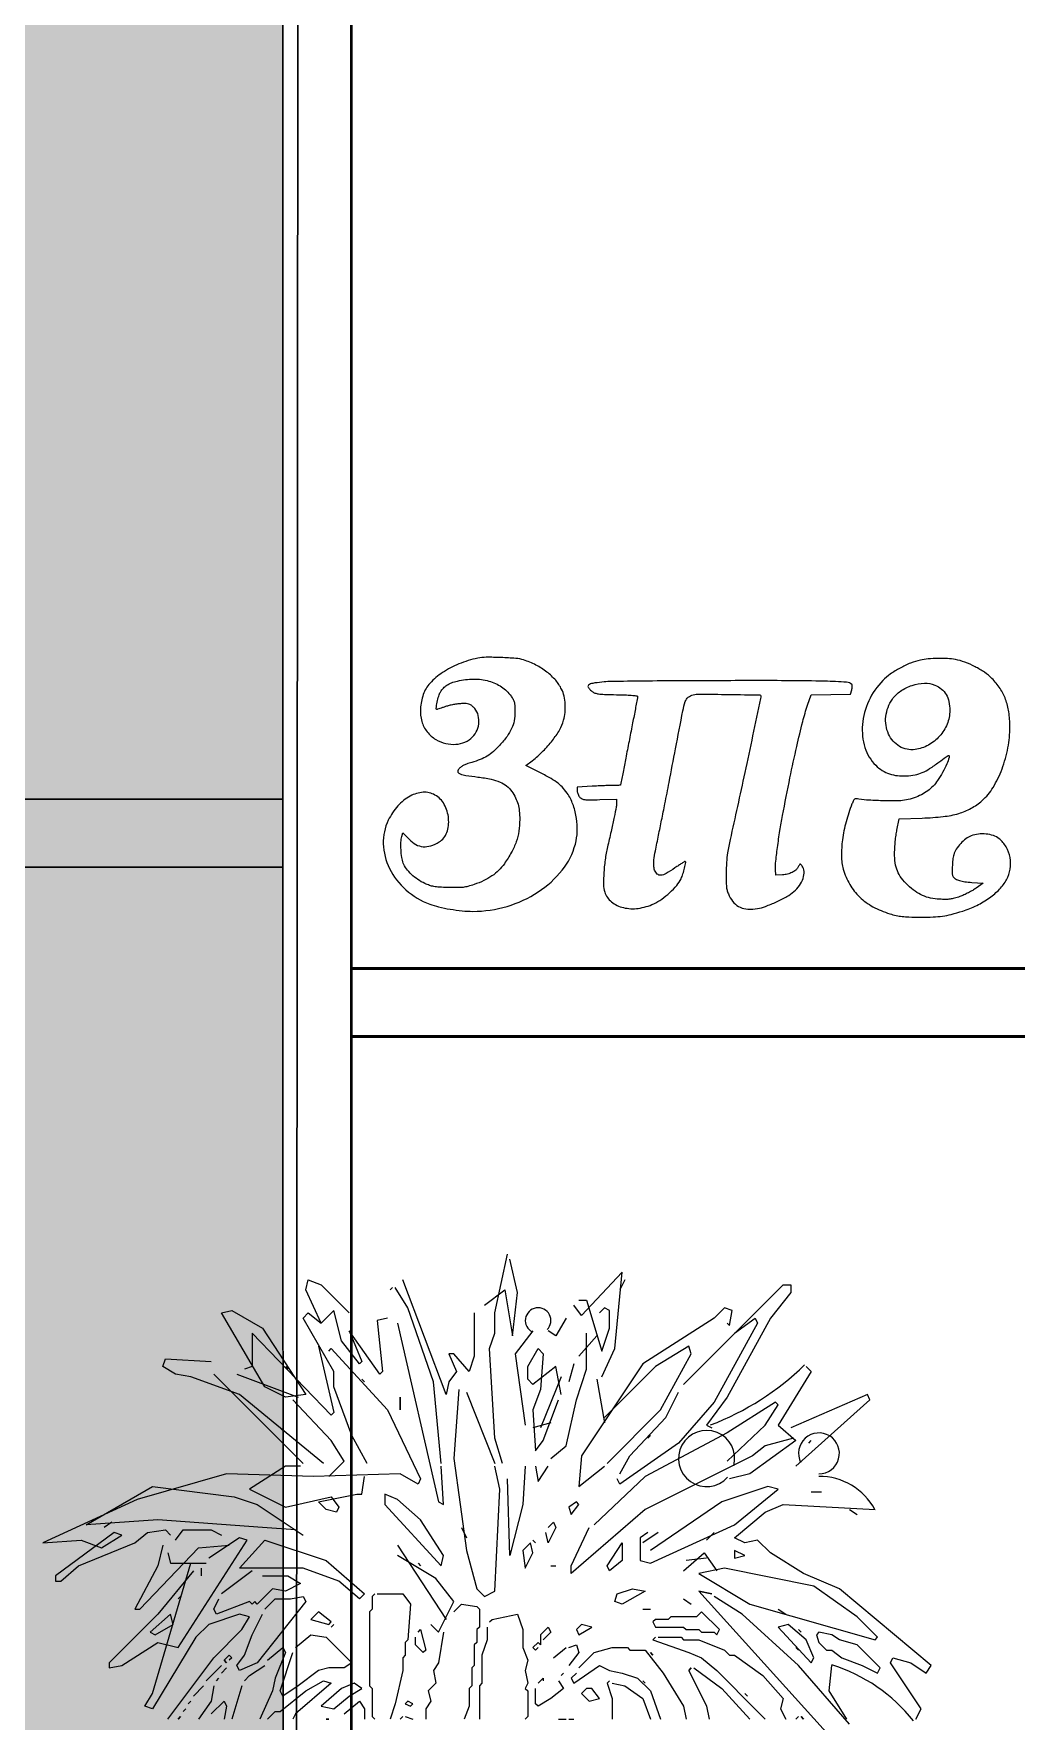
# Model space of a CAD drawing. Header units: millimetres. Extents: x 35877 to 3066687, y -650199 to -40525.
# Drawn here: x 147145 to 147159.47, y -179762.84 to -179737.99 of the extents above; entities that cross this region are included whole.
import ezdxf

# ---------------------------------------------------------------- set-up
doc = ezdxf.new("R2010")
doc.units = ezdxf.units.MM
doc.header["$MEASUREMENT"] = 0
for name, color, linetype, lineweight in [('A8_FURNITURE', 32, 'Continuous', 30), ('dim05', 1, 'Continuous', 13), ('Elevation 4.5', 206, 'Continuous', 5), ('FURNITURE', 32, 'Continuous', 9), ('wall', 7, 'Continuous', 30)]:
    doc.layers.add(name, color=color, linetype=linetype, lineweight=lineweight)

# ---------------------------------------------------------------- blocks, each defined once
blk = doc.blocks.new('A$C76AA168E')
at = {"color": 116, "linetype": 'ByBlock', "true_color": 0x136734, "transparency": 33554687}
for p, q in [((393.89, 1419.48), (399.62, 1445.86)), ((404.21, 1428.65), (400.77, 1443.56)), ((309.01, 1429.8), (310.15, 1434.39)), ((310.15, 1434.39), (315.89, 1432.09)), ((372.09, 1382.77), (352.59, 1434.39)), ((451.24, 1437.83), (432.89, 1418.33)), ((447.8, 1403.42), (451.24, 1437.83)), ((452.39, 1434.39), (450.09, 1429.8)), ((315.89, 1414.89), (309.01, 1429.8)), ((315.89, 1432.09), (328.51, 1419.48)), ((348.01, 1430.95), (346.86, 1429.8)), ((346.86, 1429.8), (348.01, 1430.95)), ((354.89, 1421.77), (349.15, 1430.95)), ((389.3, 1422.92), (398.48, 1429.8)), ((398.48, 1429.8), (401.92, 1409.15)), ((401.92, 1409.15), (404.21, 1428.65)), ((431.74, 1425.21), (435.18, 1425.21)), ((435.18, 1425.21), (442.07, 1402.27)), ((478.77, 1387.36), (523.51, 1432.09)), ((526.95, 1428.65), (517.77, 1417.18)), ((523.51, 1432.09), (526.95, 1432.09)), ((526.95, 1432.09), (526.95, 1428.65)), ((271.15, 1419.48), (275.74, 1420.62)), ((290.65, 1386.21), (271.15, 1419.48)), ((275.74, 1420.62), (289.51, 1412.59)), ((307.86, 1417.18), (310.15, 1419.48)), ((321.62, 1393.09), (307.86, 1417.18)), ((310.15, 1419.48), (315.89, 1414.89)), ((321.62, 1420.62), (315.89, 1414.89)), ((325.06, 1406.86), (321.62, 1420.62)), ((345.71, 1417.18), (341.12, 1416.03)), ((366.36, 1388.51), (354.89, 1421.77)), ((384.71, 1419.48), (384.71, 1399.98)), ((393.89, 1410.3), (393.89, 1419.48)), ((426.01, 1417.18), (421.42, 1409.15)), ((432.89, 1418.33), (429.45, 1422.92)), ((443.21, 1421.77), (440.92, 1419.48)), ((445.51, 1420.62), (443.21, 1421.77)), ((445.51, 1412.59), (445.51, 1420.62)), ((492.54, 1417.18), (460.42, 1396.53)), ((497.12, 1421.77), (492.54, 1417.18)), ((500.57, 1420.62), (497.12, 1421.77)), ((517.77, 1417.18), (498.27, 1381.62)), ((499.42, 1413.74), (500.57, 1420.62)), ((501.71, 1410.3), (510.89, 1417.18)), ((510.89, 1417.18), (512.04, 1414.89)), ((284.92, 1410.3), (284.92, 1395.39)), ((320.48, 1373.59), (284.92, 1410.3)), ((289.51, 1412.59), (309.01, 1382.77)), ((342.27, 1391.95), (328.51, 1411.45)), ((328.51, 1411.45), (334.24, 1397.68)), ((341.12, 1416.03), (343.42, 1393.09)), ((350.3, 1414.89), (368.65, 1334.59)), ((391.59, 1403.42), (393.89, 1410.3)), ((411.09, 1411.45), (403.07, 1401.12)), ((421.42, 1409.15), (417.98, 1411.45)), ((435.18, 1394.24), (435.18, 1410.3)), ((442.07, 1402.27), (445.51, 1412.59)), ((512.04, 1414.89), (492.54, 1379.33)), ((498.27, 1414.89), (499.42, 1413.74)), ((314.74, 1404.56), (321.62, 1374.74)), ((319.33, 1402.27), (320.48, 1403.42)), ((320.48, 1403.42), (345.71, 1375.89)), ((333.09, 1396.53), (325.06, 1406.86)), ((393.89, 1363.27), (391.59, 1403.42)), ((408.8, 1395.39), (413.39, 1403.42)), ((413.39, 1403.42), (415.68, 1401.12)), ((439.77, 1409.15), (431.74, 1399.98)), ((442.07, 1390.8), (447.8, 1403.42)), ((481.07, 1404.56), (466.15, 1395.39)), ((482.21, 1401.12), (481.07, 1404.56)), ((244.77, 1395.39), (245.92, 1398.83)), ((250.51, 1391.95), (244.77, 1395.39)), ((245.92, 1398.83), (266.56, 1397.68)), ((284.92, 1395.39), (281.48, 1394.24)), ((299.83, 1395.39), (300.98, 1394.24)), ((334.24, 1397.68), (333.09, 1396.53)), ((373.24, 1401.12), (376.68, 1393.09)), ((375.54, 1401.12), (373.24, 1401.12)), ((382.42, 1393.09), (375.54, 1401.12)), ((384.71, 1399.98), (382.42, 1393.09)), ((403.07, 1401.12), (407.65, 1369.01)), ((408.8, 1389.65), (408.8, 1395.39)), ((421.42, 1395.39), (411.09, 1387.36)), ((415.68, 1401.12), (414.54, 1385.06)), ((423.71, 1382.77), (421.42, 1395.39)), ((429.45, 1396.53), (427.15, 1388.51)), ((460.42, 1396.53), (432.89, 1355.24)), ((466.15, 1395.39), (443.21, 1372.45)), ((468.45, 1375.89), (482.21, 1401.12)), ((533.83, 1395.39), (536.12, 1393.09)), ((257.39, 1390.8), (250.51, 1391.95)), ((279.18, 1382.77), (257.39, 1390.8)), ((267.71, 1391.95), (307.86, 1351.8)), ((278.04, 1391.95), (305.56, 1381.62)), ((321.62, 1386.21), (321.62, 1393.09)), ((334.24, 1389.65), (335.39, 1388.51)), ((343.42, 1393.09), (342.27, 1391.95)), ((369.8, 1351.8), (366.36, 1388.51)), ((373.24, 1388.51), (372.09, 1382.77)), ((376.68, 1393.09), (373.24, 1388.51)), ((411.09, 1387.36), (408.8, 1389.65)), ((423.71, 1390.8), (414.54, 1367.86)), ((430.59, 1380.48), (435.18, 1394.24)), ((439.77, 1389.65), (443.21, 1370.15)), ((536.12, 1393.09), (521.21, 1369.01)), ((317.04, 1351.8), (279.18, 1382.77)), ((299.83, 1381.62), (290.65, 1386.21)), ((309.01, 1382.77), (299.83, 1381.62)), ((320.48, 1362.12), (303.27, 1380.48)), ((329.65, 1364.42), (321.62, 1386.21)), ((351.45, 1381.62), (351.45, 1375.89)), ((351.45, 1375.89), (351.45, 1381.62)), ((377.83, 1385.06), (375.54, 1354.09)), ((381.27, 1383.92), (393.89, 1351.8)), ((414.54, 1385.06), (411.09, 1375.89)), ((415.68, 1362.12), (422.57, 1380.48)), ((426.01, 1359.83), (430.59, 1380.48)), ((470.74, 1372.45), (476.48, 1383.92)), ((492.54, 1379.33), (476.48, 1360.98)), ((498.27, 1381.62), (489.09, 1369.01)), ((520.07, 1379.33), (498.27, 1365.56)), ((521.21, 1378.18), (520.07, 1379.33)), ((561.36, 1382.77), (526.95, 1367.86)), ((529.24, 1350.65), (562.51, 1380.48)), ((562.51, 1380.48), (561.36, 1382.77)), ((321.62, 1374.74), (320.48, 1373.59)), ((345.71, 1375.89), (360.62, 1344.92)), ((411.09, 1375.89), (412.24, 1357.53)), ((444.36, 1351.8), (468.45, 1375.89)), ((454.68, 1355.24), (470.74, 1372.45)), ((515.48, 1369.01), (521.21, 1378.18)), ((297.54, 1367.86), (298.68, 1366.71)), ((336.54, 1351.8), (329.65, 1364.42)), ((419.12, 1370.15), (411.09, 1367.86)), ((498.27, 1365.56), (461.57, 1346.06)), ((462.71, 1363.27), (463.86, 1364.42)), ((489.09, 1369.01), (491.39, 1367.86)), ((498.27, 1352.95), (515.48, 1369.01)), ((521.21, 1369.01), (529.24, 1362.12)), ((326.21, 1352.95), (320.48, 1362.12)), ((397.33, 1351.8), (393.89, 1363.27)), ((412.24, 1357.53), (415.68, 1362.12)), ((419.12, 1354.09), (426.01, 1359.83)), ((476.48, 1360.98), (450.09, 1342.62)), ((529.24, 1362.12), (508.59, 1347.21)), ((515.48, 1359.83), (509.74, 1355.24)), ((528.09, 1363.27), (515.48, 1359.83)), ((534.98, 1360.98), (536.12, 1362.12)), ((299.83, 1350.65), (283.77, 1340.33)), ((306.71, 1350.65), (299.83, 1350.65)), ((319.33, 1346.06), (326.21, 1352.95)), ((370.95, 1333.45), (369.8, 1350.65)), ((375.54, 1354.09), (381.27, 1312.8)), ((396.18, 1340.33), (393.89, 1350.65)), ((407.65, 1350.65), (406.51, 1333.45)), ((412.24, 1350.65), (413.39, 1343.77)), ((413.39, 1343.77), (417.98, 1350.65)), ((432.89, 1355.24), (431.74, 1341.48)), ((431.74, 1341.48), (443.21, 1350.65)), ((450.09, 1347.21), (454.68, 1355.24)), ((509.74, 1355.24), (461.57, 1331.15)), ((210.36, 1324.27), (240.18, 1341.48)), ((273.45, 1347.21), (233.3, 1335.74)), ((240.18, 1341.48), (276.89, 1336.89)), ((312.45, 1346.06), (273.45, 1347.21)), ((351.45, 1347.21), (312.45, 1346.06)), ((334.24, 1338.03), (335.39, 1346.06)), ((359.48, 1342.62), (351.45, 1347.21)), ((360.62, 1344.92), (359.48, 1342.62)), ((400.77, 1310.5), (399.62, 1344.92)), ((461.57, 1346.06), (438.62, 1324.27)), ((450.09, 1342.62), (448.95, 1344.92)), ((516.62, 1341.48), (495.98, 1334.59)), ((508.59, 1347.21), (499.42, 1344.92)), ((521.21, 1340.33), (516.62, 1341.48)), ((233.3, 1335.74), (190.86, 1316.24)), ((276.89, 1336.89), (287.21, 1333.45)), ((283.77, 1340.33), (299.83, 1332.3)), ((299.83, 1332.3), (320.48, 1336.89)), ((314.74, 1334.59), (331.95, 1338.03)), ((318.18, 1331.15), (314.74, 1334.59)), ((320.48, 1336.89), (323.92, 1332.3)), ((331.95, 1338.03), (334.24, 1338.03)), ((344.56, 1338.03), (344.56, 1333.45)), ((350.3, 1335.74), (344.56, 1338.03)), ((360.62, 1326.56), (350.3, 1335.74)), ((368.65, 1334.59), (370.95, 1333.45)), ((393.89, 1294.45), (396.18, 1340.33)), ((430.59, 1334.59), (427.15, 1332.3)), ((431.74, 1333.45), (430.59, 1334.59)), ((495.98, 1334.59), (463.86, 1312.8)), ((501.71, 1324.27), (521.21, 1340.33)), ((536.12, 1339.18), (540.71, 1339.18)), ((242.48, 1326.56), (210.36, 1324.27)), ((289.51, 1323.12), (242.48, 1326.56)), ((287.21, 1333.45), (307.86, 1319.68)), ((322.77, 1330), (318.18, 1331.15)), ((323.92, 1332.3), (322.77, 1330)), ((344.56, 1333.45), (369.8, 1305.92)), ((370.95, 1310.5), (360.62, 1326.56)), ((406.51, 1333.45), (400.77, 1310.5)), ((427.15, 1332.3), (428.3, 1328.86)), ((428.3, 1328.86), (431.74, 1333.45)), ((461.57, 1331.15), (428.3, 1302.48)), ((501.71, 1318.53), (515.48, 1330)), ((515.48, 1330), (523.51, 1333.45)), ((523.51, 1333.45), (564.8, 1331.15)), ((553.33, 1331.15), (556.77, 1328.86)), ((222.98, 1320.83), (196.59, 1301.33)), ((217.24, 1313.95), (226.42, 1319.68)), ((221.83, 1325.42), (218.39, 1323.12)), ((226.42, 1319.68), (222.98, 1320.83)), ((232.15, 1316.24), (237.89, 1320.83)), ((237.89, 1320.83), (245.92, 1321.98)), ((245.92, 1321.98), (248.21, 1319.68)), ((250.51, 1317.39), (253.95, 1321.98)), ((253.95, 1321.98), (266.56, 1321.98)), ((266.56, 1321.98), (271.15, 1319.68)), ((304.42, 1321.98), (289.51, 1323.12)), ((378.98, 1323.12), (381.27, 1318.53)), ((417.98, 1316.24), (416.83, 1320.83)), ((417.98, 1323.12), (420.27, 1325.42)), ((421.42, 1323.12), (417.98, 1316.24)), ((420.27, 1325.42), (421.42, 1323.12)), ((428.3, 1305.92), (436.33, 1323.12)), ((462.71, 1320.83), (459.27, 1318.53)), ((467.3, 1320.83), (460.42, 1316.24)), ((463.86, 1307.06), (501.71, 1324.27)), ((492.54, 1320.83), (489.09, 1317.39)), ((190.86, 1316.24), (208.06, 1317.39)), ((206.92, 1305.92), (232.15, 1316.24)), ((208.06, 1317.39), (217.24, 1313.95)), ((234.45, 1286.42), (260.83, 1313.95)), ((244.77, 1315.09), (242.48, 1305.92)), ((247.06, 1311.65), (248.21, 1307.06)), ((251.65, 1269.21), (282.62, 1317.39)), ((260.83, 1313.95), (274.59, 1315.09)), ((279.18, 1318.53), (265.42, 1309.36)), ((282.62, 1317.39), (279.18, 1318.53)), ((279.18, 1304.77), (290.65, 1317.39)), ((290.65, 1317.39), (318.18, 1308.21)), ((350.3, 1315.09), (372.09, 1281.83)), ((381.27, 1312.8), (385.86, 1295.59)), ((409.95, 1316.24), (406.51, 1312.8)), ((406.51, 1312.8), (407.65, 1304.77)), ((407.65, 1304.77), (411.09, 1311.65)), ((411.09, 1311.65), (409.95, 1316.24)), ((411.09, 1317.39), (412.24, 1316.24)), ((444.36, 1305.92), (451.24, 1316.24)), ((451.24, 1316.24), (451.24, 1308.21)), ((459.27, 1318.53), (459.27, 1308.21)), ((478.77, 1303.62), (487.95, 1311.65)), ((487.95, 1311.65), (493.68, 1303.62)), ((506.3, 1316.24), (501.71, 1318.53)), ((501.71, 1312.8), (501.71, 1309.36)), ((506.3, 1310.5), (501.71, 1312.8)), ((512.04, 1317.39), (506.3, 1316.24)), ((517.77, 1311.65), (512.04, 1317.39)), ((532.68, 1302.48), (517.77, 1311.65)), ((198.89, 1299.03), (206.92, 1305.92)), ((242.48, 1305.92), (232.15, 1286.42)), ((240.18, 1248.56), (257.39, 1307.06)), ((258.54, 1303.62), (242.48, 1284.12)), ((248.21, 1307.06), (264.27, 1307.06)), ((261.98, 1304.77), (261.98, 1301.33)), ((284.92, 1303.62), (271.15, 1293.3)), ((307.86, 1304.77), (279.18, 1304.77)), ((323.92, 1299.03), (307.86, 1304.77)), ((318.18, 1308.21), (335.39, 1293.3)), ((367.51, 1300.18), (350.3, 1310.5)), ((359.48, 1307.06), (360.62, 1305.92)), ((369.8, 1305.92), (370.95, 1310.5)), ((419.12, 1305.92), (421.42, 1305.92)), ((428.3, 1302.48), (428.3, 1305.92)), ((445.51, 1303.62), (444.36, 1305.92)), ((451.24, 1308.21), (445.51, 1303.62)), ((459.27, 1308.21), (463.86, 1307.06)), ((489.09, 1309.36), (479.92, 1308.21)), ((497.12, 1304.77), (485.65, 1302.48)), ((537.27, 1296.74), (497.12, 1304.77)), ((501.71, 1309.36), (506.3, 1310.5)), ((196.59, 1301.33), (196.59, 1299.03)), ((196.59, 1299.03), (198.89, 1299.03)), ((289.51, 1301.33), (300.98, 1301.33)), ((306.71, 1297.89), (299.83, 1294.45)), ((300.98, 1301.33), (306.71, 1297.89)), ((333.09, 1291), (323.92, 1299.03)), ((375.54, 1289.86), (367.51, 1300.18)), ((485.65, 1302.48), (508.59, 1288.71)), ((548.74, 1295.59), (532.68, 1302.48)), ((556.77, 1282.98), (537.27, 1296.74)), ((251.65, 1291), (252.8, 1292.15)), ((267.71, 1286.42), (270.01, 1291)), ((283.77, 1289.86), (268.86, 1284.12)), ((284.92, 1288.71), (283.77, 1289.86)), ((286.06, 1289.86), (284.92, 1288.71)), ((287.21, 1288.71), (286.06, 1289.86)), ((294.09, 1295.59), (287.21, 1288.71)), ((309.01, 1289.86), (287.21, 1262.33)), ((290.65, 1286.42), (295.24, 1291)), ((299.83, 1294.45), (294.09, 1295.59)), ((295.24, 1291), (302.12, 1291)), ((302.12, 1291), (307.86, 1292.15)), ((307.86, 1292.15), (309.01, 1289.86)), ((335.39, 1293.3), (333.09, 1291)), ((339.98, 1293.3), (338.83, 1292.15)), ((338.83, 1292.15), (339.98, 1293.3)), ((338.83, 1292.15), (338.83, 1286.42)), ((341.12, 1293.3), (352.59, 1293.3)), ((352.59, 1293.3), (356.04, 1288.71)), ((356.04, 1288.71), (354.89, 1272.65)), ((368.65, 1276.09), (375.54, 1289.86)), ((375.54, 1285.27), (378.98, 1288.71)), ((378.98, 1288.71), (385.86, 1287.56)), ((385.86, 1295.59), (389.3, 1292.15)), ((389.3, 1292.15), (393.89, 1294.45)), ((447.8, 1289.86), (448.95, 1293.3)), ((451.24, 1288.71), (447.8, 1289.86)), ((448.95, 1293.3), (455.83, 1295.59)), ((461.57, 1294.45), (451.24, 1288.71)), ((455.83, 1295.59), (461.57, 1294.45)), ((478.77, 1291), (482.21, 1288.71)), ((485.65, 1294.45), (549.89, 1223.33)), ((491.39, 1293.3), (485.65, 1294.45)), ((485.65, 1294.45), (491.39, 1293.3)), ((505.15, 1284.12), (492.54, 1292.15)), ((508.59, 1288.71), (564.8, 1272.65)), ((590.04, 1261.18), (548.74, 1295.59)), ((242.48, 1284.12), (220.68, 1262.33)), ((232.15, 1286.42), (234.45, 1286.42)), ((248.21, 1284.12), (239.04, 1276.09)), ((249.36, 1279.53), (248.21, 1284.12)), ((279.18, 1284.12), (265.42, 1279.53)), ((268.86, 1284.12), (267.71, 1286.42)), ((283.77, 1282.98), (279.18, 1284.12)), ((280.33, 1277.24), (283.77, 1282.98)), ((284.92, 1274.95), (289.51, 1284.12)), ((314.74, 1285.27), (311.3, 1281.83)), ((311.3, 1281.83), (319.33, 1279.53)), ((320.48, 1280.68), (314.74, 1285.27)), ((338.83, 1286.42), (337.68, 1285.27)), ((337.68, 1285.27), (337.68, 1252)), ((385.86, 1287.56), (387.01, 1286.42)), ((387.01, 1286.42), (387.01, 1278.39)), ((391.59, 1280.68), (392.74, 1281.83)), ((392.74, 1281.83), (404.21, 1284.12)), ((404.21, 1284.12), (406.51, 1277.24)), ((460.42, 1286.42), (463.86, 1286.42)), ((466.15, 1281.83), (465.01, 1280.68)), ((471.89, 1281.83), (466.15, 1281.83)), ((473.04, 1282.98), (471.89, 1281.83)), ((484.51, 1282.98), (473.04, 1282.98)), ((486.8, 1285.27), (484.51, 1282.98)), ((494.83, 1277.24), (486.8, 1285.27)), ((530.39, 1261.18), (505.15, 1284.12)), ((521.21, 1286.42), (524.65, 1284.12)), ((565.95, 1273.8), (556.77, 1282.98)), ((239.04, 1276.09), (241.33, 1274.95)), ((259.68, 1273.8), (240.18, 1241.68)), ((241.33, 1274.95), (249.36, 1279.53)), ((265.42, 1279.53), (259.68, 1273.8)), ((267.71, 1264.62), (280.33, 1277.24)), ((281.48, 1265.77), (284.92, 1274.95)), ((304.42, 1269.21), (311.3, 1274.95)), ((311.3, 1274.95), (318.18, 1273.8)), ((318.18, 1273.8), (329.65, 1262.33)), ((319.33, 1279.53), (320.48, 1280.68)), ((321.62, 1279.53), (320.48, 1278.39)), ((320.48, 1278.39), (321.62, 1279.53)), ((358.33, 1270.36), (358.33, 1273.8)), ((359.48, 1276.09), (360.62, 1277.24)), ((360.62, 1277.24), (362.92, 1268.06)), ((365.21, 1279.53), (368.65, 1276.09)), ((370.95, 1276.09), (368.65, 1262.33)), ((387.01, 1278.39), (385.86, 1277.24)), ((385.86, 1277.24), (385.86, 1271.5)), ((390.45, 1278.39), (390.45, 1272.65)), ((406.51, 1277.24), (406.51, 1269.21)), ((414.54, 1274.95), (417.98, 1278.39)), ((414.54, 1274.95), (414.54, 1270.36)), ((419.12, 1276.09), (415.68, 1272.65)), ((417.98, 1278.39), (419.12, 1276.09)), ((432.89, 1279.53), (430.59, 1277.24)), ((430.59, 1277.24), (431.74, 1274.95)), ((431.74, 1274.95), (437.48, 1278.39)), ((437.48, 1278.39), (432.89, 1279.53)), ((465.01, 1280.68), (466.15, 1278.39)), ((466.15, 1273.8), (465.01, 1272.65)), ((465.01, 1272.65), (466.15, 1273.8)), ((466.15, 1278.39), (478.77, 1278.39)), ((467.3, 1273.8), (477.62, 1273.8)), ((477.62, 1273.8), (478.77, 1272.65)), ((478.77, 1278.39), (479.92, 1277.24)), ((479.92, 1277.24), (485.65, 1277.24)), ((485.65, 1277.24), (486.8, 1276.09)), ((486.8, 1276.09), (492.54, 1276.09)), ((492.54, 1276.09), (493.68, 1274.95)), ((493.68, 1274.95), (494.83, 1277.24)), ((525.8, 1279.53), (521.21, 1278.39)), ((521.21, 1278.39), (536.12, 1262.33)), ((533.83, 1272.65), (525.8, 1279.53)), ((531.54, 1276.09), (530.39, 1277.24)), ((530.39, 1277.24), (531.54, 1276.09)), ((539.57, 1276.09), (538.42, 1274.95)), ((538.42, 1274.95), (539.57, 1271.5)), ((545.3, 1274.95), (539.57, 1276.09)), ((548.74, 1272.65), (545.3, 1274.95)), ((564.8, 1272.65), (565.95, 1273.8)), ((225.27, 1266.92), (224.12, 1265.77)), ((224.12, 1265.77), (225.27, 1266.92)), ((226.42, 1261.18), (242.48, 1271.5)), ((242.48, 1271.5), (251.65, 1269.21)), ((272.3, 1263.48), (274.59, 1265.77)), ((274.59, 1265.77), (275.74, 1264.62)), ((278.04, 1261.18), (281.48, 1265.77)), ((291.8, 1263.48), (298.68, 1269.21)), ((299.83, 1266.92), (295.24, 1255.45)), ((297.54, 1249.71), (303.27, 1266.92)), ((298.68, 1269.21), (299.83, 1266.92)), ((353.74, 1265.77), (352.59, 1264.62)), ((354.89, 1272.65), (353.74, 1271.5)), ((353.74, 1271.5), (353.74, 1265.77)), ((361.77, 1266.92), (358.33, 1270.36)), ((362.92, 1268.06), (361.77, 1266.92)), ((385.86, 1271.5), (384.71, 1270.36)), ((384.71, 1270.36), (384.71, 1261.18)), ((390.45, 1272.65), (388.15, 1265.77)), ((388.15, 1265.77), (388.15, 1253.15)), ((406.51, 1269.21), (408.8, 1263.48)), ((413.39, 1271.5), (411.09, 1269.21)), ((411.09, 1269.21), (412.24, 1268.06)), ((412.24, 1268.06), (413.39, 1269.21)), ((414.54, 1270.36), (413.39, 1271.5)), ((420.27, 1264.62), (426.01, 1269.21)), ((427.15, 1269.21), (430.59, 1270.36)), ((431.74, 1266.92), (427.15, 1261.18)), ((430.59, 1270.36), (431.74, 1266.92)), ((431.74, 1260.03), (438.62, 1266.92)), ((438.62, 1266.92), (446.65, 1269.21)), ((446.65, 1269.21), (453.54, 1269.21)), ((453.54, 1269.21), (454.68, 1268.06)), ((454.68, 1268.06), (461.57, 1268.06)), ((461.57, 1268.06), (469.59, 1257.74)), ((465.01, 1265.77), (463.86, 1266.92)), ((463.86, 1266.92), (465.01, 1265.77)), ((465.01, 1272.65), (481.07, 1266.92)), ((478.77, 1272.65), (485.65, 1272.65)), ((481.07, 1266.92), (486.8, 1264.62)), ((485.65, 1272.65), (497.12, 1268.06)), ((497.12, 1268.06), (499.42, 1265.77)), ((499.42, 1265.77), (501.71, 1265.77)), ((501.71, 1265.77), (514.33, 1256.59)), ((530.39, 1268.06), (529.24, 1269.21)), ((529.24, 1269.21), (530.39, 1268.06)), ((537.27, 1264.62), (533.83, 1272.65)), ((539.57, 1271.5), (543.01, 1268.06)), ((543.01, 1268.06), (545.3, 1268.06)), ((545.3, 1268.06), (549.89, 1264.62)), ((556.77, 1270.36), (548.74, 1272.65)), ((567.1, 1260.03), (556.77, 1270.36)), ((220.68, 1262.33), (220.68, 1260.03)), ((220.68, 1260.03), (226.42, 1261.18)), ((247.06, 1237.09), (267.71, 1264.62)), ((264.27, 1254.3), (271.15, 1261.18)), ((271.15, 1257.74), (273.45, 1260.03)), ((273.45, 1262.33), (272.3, 1263.48)), ((272.3, 1263.48), (273.45, 1262.33)), ((275.74, 1264.62), (274.59, 1263.48)), ((279.18, 1258.89), (278.04, 1261.18)), ((287.21, 1262.33), (279.18, 1258.89)), ((283.77, 1256.59), (290.65, 1261.18)), ((314.74, 1258.89), (305.56, 1252)), ((319.33, 1260.03), (314.74, 1258.89)), ((326.21, 1260.03), (319.33, 1260.03)), ((329.65, 1262.33), (326.21, 1260.03)), ((352.59, 1258.89), (349.15, 1243.98)), ((352.59, 1264.62), (352.59, 1258.89)), ((368.65, 1262.33), (366.36, 1258.89)), ((366.36, 1258.89), (367.51, 1253.15)), ((384.71, 1261.18), (383.57, 1260.03)), ((383.57, 1260.03), (383.57, 1252)), ((408.8, 1263.48), (407.65, 1258.89)), ((407.65, 1258.89), (408.8, 1253.15)), ((429.45, 1253.15), (440.92, 1261.18)), ((440.92, 1261.18), (445.51, 1258.89)), ((445.51, 1258.89), (451.24, 1257.74)), ((482.21, 1260.03), (481.07, 1258.89)), ((481.07, 1258.89), (482.21, 1260.03)), ((481.07, 1258.89), (489.09, 1242.83)), ((483.36, 1260.03), (495.98, 1250.86)), ((486.8, 1264.62), (493.68, 1258.89)), ((493.68, 1258.89), (512.04, 1240.53)), ((553.33, 1234.8), (530.39, 1261.18)), ((536.12, 1262.33), (537.27, 1264.62)), ((544.15, 1249.71), (545.3, 1261.18)), ((549.89, 1264.62), (559.07, 1261.18)), ((559.07, 1261.18), (565.95, 1257.74)), ((565.95, 1257.74), (567.1, 1260.03)), ((571.68, 1262.33), (572.83, 1264.62)), ((585.45, 1241.68), (571.68, 1262.33)), ((572.83, 1264.62), (580.86, 1262.33)), ((580.86, 1262.33), (587.74, 1257.74)), ((587.74, 1257.74), (590.04, 1261.18)), ((258.54, 1247.42), (263.12, 1252)), ((267.71, 1252), (266.56, 1245.12)), ((268.86, 1254.3), (270.01, 1255.45)), ((280.33, 1252), (275.74, 1237.09)), ((281.48, 1254.3), (283.77, 1256.59)), ((295.24, 1255.45), (294.09, 1249.71)), ((305.56, 1252), (298.68, 1247.42)), ((320.48, 1253.15), (304.42, 1239.39)), ((309.01, 1249.71), (317.04, 1254.3)), ((325.06, 1250.86), (315.89, 1242.83)), ((317.04, 1254.3), (320.48, 1253.15)), ((330.8, 1253.15), (325.06, 1250.86)), ((328.51, 1247.42), (334.24, 1250.86)), ((334.24, 1250.86), (330.8, 1253.15)), ((337.68, 1252), (338.83, 1250.86)), ((338.83, 1250.86), (338.83, 1238.24)), ((367.51, 1253.15), (364.07, 1249.71)), ((383.57, 1252), (382.42, 1250.86)), ((382.42, 1250.86), (382.42, 1242.83)), ((388.15, 1253.15), (387.01, 1252)), ((387.01, 1252), (387.01, 1237.09)), ((408.8, 1253.15), (407.65, 1250.86)), ((407.65, 1250.86), (408.8, 1249.71)), ((412.24, 1243.98), (412.24, 1250.86)), ((413.39, 1253.15), (415.68, 1255.45)), ((415.68, 1255.45), (415.68, 1254.3)), ((424.86, 1250.86), (419.12, 1246.27)), ((422.57, 1254.3), (424.86, 1250.86)), ((423.71, 1256.59), (424.86, 1257.74)), ((428.3, 1255.45), (430.59, 1257.74)), ((428.3, 1255.45), (429.45, 1253.15)), ((435.18, 1250.86), (432.89, 1248.56)), ((437.48, 1250.86), (435.18, 1250.86)), ((440.92, 1246.27), (437.48, 1250.86)), ((445.51, 1254.3), (444.36, 1253.15)), ((444.36, 1253.15), (445.51, 1254.3)), ((444.36, 1253.15), (446.65, 1246.27)), ((446.65, 1253.15), (452.39, 1252)), ((451.24, 1257.74), (458.12, 1255.45)), ((452.39, 1252), (460.42, 1246.27)), ((458.12, 1255.45), (463.86, 1249.71)), ((461.57, 1253.15), (460.42, 1254.3)), ((460.42, 1254.3), (461.57, 1253.15)), ((469.59, 1257.74), (478.77, 1242.83)), ((495.98, 1250.86), (508.59, 1237.09)), ((514.33, 1256.59), (523.51, 1246.27)), ((236.74, 1242.83), (240.18, 1248.56)), ((256.24, 1243.98), (257.39, 1245.12)), ((266.56, 1245.12), (260.83, 1237.09)), ((266.56, 1239.39), (272.3, 1245.12)), ((272.3, 1245.12), (273.45, 1242.83)), ((294.09, 1249.71), (288.36, 1237.09)), ((297.54, 1240.53), (309.01, 1249.71)), ((298.68, 1247.42), (297.54, 1249.71)), ((321.62, 1241.68), (328.51, 1247.42)), ((326.21, 1239.39), (333.09, 1245.12)), ((333.09, 1245.12), (335.39, 1241.68)), ((349.15, 1243.98), (346.86, 1237.09)), ((354.89, 1245.12), (353.74, 1243.98)), ((353.74, 1243.98), (356.04, 1242.83)), ((357.18, 1243.98), (354.89, 1245.12)), ((356.04, 1242.83), (357.18, 1243.98)), ((365.21, 1245.12), (362.92, 1241.68)), ((364.07, 1249.71), (365.21, 1245.12)), ((408.8, 1249.71), (408.8, 1238.24)), ((413.39, 1242.83), (412.24, 1243.98)), ((419.12, 1246.27), (413.39, 1242.83)), ((432.89, 1248.56), (436.33, 1245.12)), ((436.33, 1245.12), (440.92, 1246.27)), ((446.65, 1246.27), (446.65, 1237.09)), ((460.42, 1246.27), (463.86, 1237.09)), ((463.86, 1249.71), (468.45, 1237.09)), ((507.45, 1247.42), (506.3, 1248.56)), ((506.3, 1248.56), (507.45, 1247.42)), ((523.51, 1246.27), (522.36, 1241.68)), ((552.18, 1237.09), (544.15, 1249.71)), ((240.18, 1241.68), (236.74, 1242.83)), ((252.8, 1238.24), (251.65, 1237.09)), ((251.65, 1237.09), (252.8, 1238.24)), ((253.95, 1240.53), (255.09, 1241.68)), ((273.45, 1242.83), (272.3, 1237.09)), ((291.8, 1237.09), (295.24, 1240.53)), ((295.24, 1240.53), (297.54, 1240.53)), ((304.42, 1239.39), (303.27, 1237.09)), ((315.89, 1242.83), (321.62, 1241.68)), ((319.33, 1237.09), (318.18, 1237.09)), ((318.18, 1237.09), (319.33, 1237.09)), ((335.39, 1241.68), (335.39, 1237.09)), ((338.83, 1238.24), (339.98, 1237.09)), ((352.59, 1238.24), (351.45, 1237.09)), ((351.45, 1237.09), (352.59, 1238.24)), ((353.74, 1238.24), (357.18, 1237.09)), ((362.92, 1241.68), (362.92, 1237.09)), ((382.42, 1242.83), (380.12, 1237.09)), ((408.8, 1238.24), (407.65, 1237.09)), ((422.57, 1237.09), (426.01, 1237.09)), ((427.15, 1237.09), (429.45, 1237.09)), ((478.77, 1242.83), (479.92, 1237.09)), ((489.09, 1242.83), (490.24, 1237.09)), ((512.04, 1240.53), (515.48, 1237.09)), ((522.36, 1241.68), (524.65, 1237.09)), ((530.39, 1238.24), (529.24, 1237.09)), ((529.24, 1237.09), (530.39, 1238.24)), ((532.68, 1237.09), (531.54, 1238.24)), ((531.54, 1238.24), (532.68, 1237.09)), ((583.15, 1237.09), (585.45, 1241.68))]:
    blk.add_line(p, q, dxfattribs=at)
for centre, radius, start, end in [((413.39, 1416.03), 5.74, 315, 243.43495), ((446.65, 1484.86), 123.88, 290.9245, 314.25594), ((489.09, 1354.09), 12.62, 344.74488, 318.36646), ((539.57, 1356.39), 9.18, 270, 206.56505), ((539.57, 1317.39), 28.68, 28.61046, 90), ((523.51, 1190.06), 74.56, 38.25442, 72.96223)]:
    blk.add_arc(centre, radius, start, end, dxfattribs=at)

msp = doc.modelspace()

# ---------------------------------------------------------------- hatches: boundary and pattern name
at = {"layer": 'dim05', "lineweight": 0, "true_color": 0xa47149, "transparency": 33554630}
h = msp.add_hatch(color=35, dxfattribs=at)
h.dxf.hatch_style = 1
h.paths.add_polyline_path([(147148.669, -179711.4), (147102.677, -179711.4), (147102.685, -179803.359), (147148.677, -179803.359), (147148.676, -179788.461), (147142.677, -179788.461), (147142.677, -179791.359, -0.414214), (147139.677, -179794.359), (147111.679, -179794.359, -0.414214), (147108.679, -179791.359), (147108.679, -179722.365, -0.414214), (147111.679, -179719.365), (147139.677, -179719.365, -0.414214), (147142.677, -179722.365), (147142.677, -179749.261), (147148.672, -179749.261)])
h = msp.add_hatch(color=35, dxfattribs=at)
h.dxf.hatch_style = 1
h.paths.add_polyline_path([(147148.672, -179749.261), (147140.51, -179749.261, 0.414214), (147137.51, -179752.261), (147137.51, -179785.461, 0.414214), (147140.51, -179788.461), (147148.676, -179788.461), (147148.676, -179787.461), (147140.51, -179787.461, -0.414214), (147138.51, -179785.461), (147138.51, -179752.261, -0.414214), (147140.51, -179750.261), (147148.672, -179750.261)])
h = msp.add_hatch(color=35, dxfattribs=at)
h.dxf.hatch_style = 1
h.paths.add_polyline_path([(147148.672, -179750.261), (147140.51, -179750.261, 0.414214), (147138.51, -179752.261), (147138.51, -179785.461, 0.414214), (147140.51, -179787.461), (147148.676, -179787.461)])

# ---------------------------------------------------------------- linework, layer by layer
at = {"transparency": 33554687}
for points in [[(147151.54, -179747.187, 0.043859), (147151.263, -179747.271, 0.051703), (147151.021, -179747.399, 0.058426), (147150.838, -179747.555, 0.108122), (147150.739, -179747.722, 0.061138), (147150.698, -179747.93, 0.087182), (147150.717, -179748.117, 0.097584), (147150.795, -179748.27, 0.097339), (147150.925, -179748.383, 0.067265), (147151.07, -179748.442, 0.079761), (147151.217, -179748.455, 0.085565), (147151.353, -179748.422, 0.093625), (147151.465, -179748.346, 0.09954), (147151.532, -179748.246, 0.090008), (147151.558, -179748.123, 0.093227), (147151.54, -179748.003, 0.117473), (147151.479, -179747.909, 0.033862), (147151.442, -179747.878, 0.084561), (147151.41, -179747.863, 0.064706), (147151.37, -179747.856, 0.013953), (147151.301, -179747.856, 0.025158), (147151.247, -179747.86, 0.014872), (147151.183, -179747.87, 0.01486), (147151.12, -179747.884, 0.0246), (147151.067, -179747.899, -0.003451), (147151.023, -179747.915, -0.004949), (147150.983, -179747.928, -0.00275), (147150.949, -179747.939, -0.074457), (147150.94, -179747.94, -0.459081), (147150.928, -179747.926, -0.012844), (147150.944, -179747.835, -0.021077), (147150.966, -179747.744, -0.060928), (147150.992, -179747.685, -0.054786), (147151.035, -179747.627, -0.061963), (147151.087, -179747.583, -0.054751), (147151.155, -179747.549, -0.03118), (147151.242, -179747.523, -0.056056), (147151.482, -179747.494, -0.070213), (147151.705, -179747.524, -0.077708), (147151.892, -179747.61, -0.093936), (147152.031, -179747.744, -0.02658), (147152.063, -179747.796, -0.064741), (147152.08, -179747.838, -0.050576), (147152.087, -179747.888, -0.011398), (147152.089, -179747.975, -0.046606), (147152.077, -179748.107, -0.060288), (147152.04, -179748.223, -0.052632), (147151.972, -179748.338, -0.026075), (147151.864, -179748.469, -0.027437), (147151.771, -179748.561, -0.042828), (147151.68, -179748.628, -0.042386), (147151.578, -179748.678, -0.026197), (147151.452, -179748.721, 0.014133), (147151.374, -179748.745, 0.044136), (147151.325, -179748.767, 0.058237), (147151.287, -179748.794, 0.041864), (147151.253, -179748.832, 0.30681), (147151.25, -179748.864, 0.176401), (147151.282, -179748.89, 0.048098), (147151.367, -179748.912, 0.00717), (147151.543, -179748.936, -0.018926), (147151.737, -179748.968, -0.050436), (147151.87, -179749.01, -0.069076), (147151.967, -179749.067, -0.07274), (147152.042, -179749.148, -0.033129), (147152.099, -179749.244, -0.048378), (147152.134, -179749.335, -0.045211), (147152.153, -179749.436, -0.024673), (147152.159, -179749.562, -0.037807), (147152.146, -179749.733, -0.04546), (147152.107, -179749.89, -0.0426), (147152.037, -179750.045, -0.027569), (147151.933, -179750.212, -0.042948), (147151.849, -179750.311, -0.044307), (147151.75, -179750.393, -0.041243), (147151.631, -179750.462, -0.029322), (147151.489, -179750.519, -0.015626), (147151.396, -179750.547, -0.036943), (147151.324, -179750.561, -0.029232), (147151.243, -179750.565, -0.006805), (147151.105, -179750.563, -0.006686), (147150.973, -179750.557, -0.02776), (147150.894, -179750.548, -0.039999), (147150.831, -179750.532, -0.026859), (147150.763, -179750.505, -0.040269), (147150.658, -179750.445, -0.040465), (147150.564, -179750.37, -0.043055), (147150.49, -179750.286, -0.068172), (147150.444, -179750.203, -0.054768), (147150.422, -179750.12, -0.024569), (147150.411, -179750.008, -0.02458), (147150.41, -179749.896, -0.054016), (147150.424, -179749.811), (147150.437, -179749.76), (147150.53, -179749.853, 0.068653), (147150.631, -179749.93, 0.106359), (147150.736, -179749.962, 0.101607), (147150.849, -179749.949, 0.058442), (147150.973, -179749.891, 0.170597), (147151.085, -179749.754, 0.108981), (147151.111, -179749.547, 0.103306), (147151.048, -179749.34, 0.139196), (147150.91, -179749.201, 0.147793), (147150.737, -179749.161, 0.106555), (147150.546, -179749.217, 0.088008), (147150.365, -179749.361, 0.066598), (147150.224, -179749.572, 0.124081), (147150.15, -179749.919, 0.105755), (147150.241, -179750.282, 0.09794), (147150.483, -179750.598, 0.090873), (147150.833, -179750.808, 0.032504), (147150.965, -179750.848, 0.01622), (147151.136, -179750.882, 0.016134), (147151.314, -179750.906, 0.025161), (147151.468, -179750.914, 0.071796), (147151.973, -179750.841, 0.073599), (147152.432, -179750.628, 0.078778), (147152.784, -179750.308, 0.104266), (147152.979, -179749.923, 0.055236), (147153.007, -179749.74, 0.046685), (147152.996, -179749.545, 0.047071), (147152.95, -179749.357, 0.058882), (147152.872, -179749.196, 0.036352), (147152.802, -179749.103, 0.047393), (147152.725, -179749.029, 0.037017), (147152.621, -179748.96, 0.013161), (147152.464, -179748.875), (147152.251, -179748.769), (147152.344, -179748.696, 0.028344), (147152.505, -179748.553, 0.032402), (147152.641, -179748.398, 0.035321), (147152.745, -179748.244, 0.058735), (147152.806, -179748.099, 0.047802), (147152.827, -179747.986, 0.039089), (147152.829, -179747.863, 0.039841), (147152.812, -179747.744, 0.057335), (147152.776, -179747.644, 0.067542), (147152.689, -179747.512, 0.047975), (147152.559, -179747.391, 0.044742), (147152.398, -179747.288, 0.041075), (147152.216, -179747.212, 0.058829), (147152.102, -179747.19, 0.010363), (147151.885, -179747.177, 0.010873), (147151.666, -179747.174, 0.050188)], [(147158.06, -179747.215, 0.042066), (147157.917, -179747.259, 0.028451), (147157.762, -179747.332, 0.028592), (147157.618, -179747.421, 0.04545), (147157.508, -179747.515, 0.085958), (147157.3, -179747.815, 0.088204), (147157.207, -179748.165, 0.095794), (147157.244, -179748.502, 0.125753), (147157.404, -179748.764, 0.051514), (147157.5, -179748.839, 0.057982), (147157.605, -179748.89, 0.055896), (147157.722, -179748.916, 0.042862), (147157.854, -179748.92, 0.03307), (147157.982, -179748.903, 0.052013), (147158.089, -179748.871, 0.044678), (147158.197, -179748.813, 0.017998), (147158.334, -179748.716, -0.002538), (147158.438, -179748.638, -0.052935), (147158.471, -179748.618, -0.466483), (147158.483, -179748.623, -0.121616), (147158.483, -179748.647, -0.049567), (147158.451, -179748.744, -0.020004), (147158.388, -179748.868, -0.020088), (147158.315, -179748.987, -0.045924), (147158.249, -179749.069, -0.042921), (147158.169, -179749.139, -0.037321), (147158.075, -179749.197, -0.035825), (147157.969, -179749.243, -0.032691), (147157.854, -179749.274, -0.048217), (147157.743, -179749.286, -0.007772), (147157.526, -179749.286, -0.008946), (147157.305, -179749.278, -0.027736), (147157.156, -179749.261, 0.027884), (147157.113, -179749.256, 0.167718), (147157.092, -179749.263, 0.130946), (147157.076, -179749.281, 0.014573), (147157.053, -179749.333, 0.029836), (147156.966, -179749.596, 0.032323), (147156.913, -179749.859, 0.035019), (147156.898, -179750.101, 0.066313), (147156.925, -179750.294, 0.063528), (147157.02, -179750.517, 0.07021), (147157.165, -179750.702, 0.066937), (147157.362, -179750.846, 0.05063), (147157.609, -179750.949, 0.018005), (147157.705, -179750.975, 0.028162), (147157.79, -179750.989, 0.02068), (147157.892, -179750.996, 0.005467), (147158.056, -179750.999, 0.00951), (147158.251, -179750.996, 0.026936), (147158.387, -179750.984, 0.028787), (147158.515, -179750.958, 0.012202), (147158.684, -179750.91, 0.03773), (147158.891, -179750.827, 0.041356), (147159.077, -179750.716, 0.04468), (147159.228, -179750.587, 0.068282), (147159.331, -179750.448, 0.08771), (147159.383, -179750.291, 0.083041), (147159.381, -179750.122, 0.084457), (147159.323, -179749.965, 0.095422), (147159.219, -179749.844, 0.087392), (147159.137, -179749.799, 0.055512), (147159.029, -179749.776, 0.0534), (147158.915, -179749.777, 0.063038), (147158.809, -179749.803, 0.071252), (147158.732, -179749.846, 0.043546), (147158.654, -179749.916, 0.043523), (147158.59, -179749.999, 0.070694), (147158.552, -179750.08, 0.047434), (147158.537, -179750.156, 0.019265), (147158.531, -179750.261, 0.014748), (147158.531, -179750.363, 0.139442), (147158.544, -179750.404, 0.11772), (147158.579, -179750.436, 0.054047), (147158.635, -179750.46, 0.039981), (147158.714, -179750.478, 0.018433), (147158.819, -179750.488), (147158.983, -179750.499), (147158.881, -179750.573, -0.026206), (147158.832, -179750.605, -0.013846), (147158.768, -179750.64, -0.013741), (147158.701, -179750.672, -0.020624), (147158.64, -179750.696, -0.015797), (147158.561, -179750.721, -0.034263), (147158.498, -179750.734, -0.033035), (147158.433, -179750.738, -0.013713), (147158.344, -179750.736, -0.038548), (147158.209, -179750.719, -0.052772), (147158.093, -179750.681, -0.051707), (147157.984, -179750.619, -0.035081), (147157.875, -179750.528, -0.039579), (147157.782, -179750.423, -0.06474), (147157.722, -179750.319, -0.063026), (147157.691, -179750.202, -0.035471), (147157.681, -179750.055, -0.015147), (147157.684, -179749.976, -0.009201), (147157.691, -179749.884, -0.009216), (147157.702, -179749.792, -0.016041), (147157.715, -179749.717), (147157.749, -179749.552), (147158.086, -179749.541, 0.018476), (147158.398, -179749.518, 0.043763), (147158.626, -179749.473, 0.055696), (147158.807, -179749.397, 0.053906), (147158.969, -179749.283, 0.076309), (147159.132, -179749.089, 0.046136), (147159.263, -179748.818, 0.043693), (147159.35, -179748.508, 0.046662), (147159.379, -179748.195, 0.035961), (147159.363, -179747.978, 0.053102), (147159.316, -179747.793, 0.056896), (147159.234, -179747.632, 0.050254), (147159.115, -179747.486, 0.045503), (147159.005, -179747.395, 0.030799), (147158.866, -179747.312, 0.030764), (147158.717, -179747.245, 0.044809), (147158.579, -179747.207, 0.029376), (147158.458, -179747.193, 0.01901), (147158.317, -179747.19, 0.019059), (147158.177, -179747.197, 0.030935)], [(147153.402, -179747.536, 0.005281), (147153.266, -179747.552, 0.039592), (147153.202, -179747.565, 0.115186), (147153.172, -179747.582, 0.261565), (147153.164, -179747.605, 0.096887), (147153.17, -179747.62, 0.030148), (147153.185, -179747.639, 0.028873), (147153.204, -179747.659, 0.028165), (147153.225, -179747.677, 0.076557), (147153.267, -179747.7, 0.051871), (147153.32, -179747.712, 0.023906), (147153.406, -179747.719, 0.003249), (147153.587, -179747.724, -0.003958), (147153.732, -179747.728, -0.01462), (147153.824, -179747.734, -0.014108), (147153.885, -179747.741, -0.370719), (147153.895, -179747.753, -0.04678), (147153.893, -179747.771, -0.000212), (147153.858, -179747.956, -0.001011), (147153.817, -179748.167, -0.000638), (147153.769, -179748.413, 0.000126), (147153.721, -179748.658, 0.000208), (147153.681, -179748.865, 0.00001), (147153.644, -179749.051, 0.045256), (147153.644, -179749.055, -0.394034), (147153.642, -179749.057, -0.002203), (147153.614, -179749.059, -0.007425), (147153.581, -179749.06, -0.004463), (147153.542, -179749.06, 0.007501), (147153.489, -179749.061, 0.002168), (147153.407, -179749.064, 0.00218), (147153.314, -179749.068, 0.002324), (147153.224, -179749.073), (147153.006, -179749.085), (147153.006, -179749.14, 0.061305), (147153.009, -179749.164, 0.039097), (147153.018, -179749.191, 0.038892), (147153.031, -179749.216, 0.057234), (147153.047, -179749.236, 0.089896), (147153.079, -179749.258, 0.077817), (147153.119, -179749.269, 0.032246), (147153.185, -179749.272, 0.003539), (147153.337, -179749.269), (147153.586, -179749.263), (147153.586, -179749.314, -0.045516), (147153.58, -179749.377, -0.004715), (147153.551, -179749.525, -0.005331), (147153.511, -179749.712, -0.002996), (147153.458, -179749.939, 0.022364), (147153.421, -179750.132, 0.018953), (147153.399, -179750.338, 0.01804), (147153.393, -179750.523, 0.079074), (147153.411, -179750.63, 0.145773), (147153.511, -179750.774, 0.110426), (147153.686, -179750.859, 0.093412), (147153.906, -179750.87, 0.074691), (147154.134, -179750.802, 0.04479), (147154.251, -179750.734, 0.031285), (147154.37, -179750.638, 0.031776), (147154.472, -179750.532, 0.06285), (147154.535, -179750.434, 0.035435), (147154.564, -179750.363, 0.021298), (147154.587, -179750.276, 0.012776), (147154.604, -179750.193, 0.465805), (147154.593, -179750.18, 0.141402), (147154.586, -179750.182, 0.001732), (147154.546, -179750.208, 0.004982), (147154.5, -179750.238, 0.003219), (147154.446, -179750.274, -0.017726), (147154.314, -179750.358, -0.106728), (147154.237, -179750.383, -0.223383), (147154.185, -179750.365, -0.108876), (147154.146, -179750.306, -0.085126), (147154.134, -179750.243, -0.034252), (147154.137, -179750.157, -0.019226), (147154.158, -179750.025, -0.00397), (147154.204, -179749.794, 0.001623), (147154.25, -179749.57, 0.001352), (147154.298, -179749.332, 0.000894), (147154.359, -179749.016, 0.000245), (147154.455, -179748.519, -0.001007), (147154.563, -179747.962, -0.031189), (147154.598, -179747.826, -0.143303), (147154.642, -179747.763, -0.112977), (147154.716, -179747.726, -0.060171), (147154.805, -179747.716, -0.001347), (147155.238, -179747.721, -0.000346), (147155.698, -179747.727, -0.410096), (147155.71, -179747.739, -0.051959), (147155.706, -179747.782, -0.000158), (147155.59, -179748.328, -0.001051), (147155.474, -179748.871, -0.001364), (147155.366, -179749.369, 0.001092), (147155.259, -179749.857, 0.012132), (147155.221, -179750.052, 0.025994), (147155.205, -179750.193, 0.015081), (147155.2, -179750.364, 0.005931), (147155.201, -179750.496, 0.028653), (147155.207, -179750.571, 0.045409), (147155.221, -179750.628, 0.033929), (147155.245, -179750.687, 0.074629), (147155.315, -179750.789, 0.099794), (147155.406, -179750.854, 0.092337), (147155.521, -179750.882, 0.055712), (147155.662, -179750.874, 0.048625), (147155.78, -179750.841, 0.017793), (147155.94, -179750.773, 0.017838), (147156.096, -179750.694, 0.047329), (147156.198, -179750.624, 0.06723), (147156.28, -179750.534, 0.073472), (147156.332, -179750.428, 0.08506), (147156.347, -179750.326, 0.152206), (147156.32, -179750.247, 0.022157), (147156.309, -179750.233, 0.040498), (147156.299, -179750.223, 0.05623), (147156.29, -179750.218, 0.378615), (147156.286, -179750.219, 0.014279), (147156.282, -179750.225, 0.002026), (147156.275, -179750.237, 0.002306), (147156.267, -179750.251, 0.001963), (147156.258, -179750.267, -0.096243), (147156.224, -179750.308, -0.059446), (147156.171, -179750.341, -0.052443), (147156.104, -179750.365, -0.042063), (147156.029, -179750.376), (147155.932, -179750.383), (147155.926, -179750.298, -0.045878), (147155.928, -179750.203, -0.004555), (147155.956, -179749.974, -0.006228), (147155.991, -179749.726, -0.008597), (147156.03, -179749.504, -0.003133), (147156.14, -179748.947, -0.005408), (147156.24, -179748.486, -0.006255), (147156.328, -179748.12, -0.019658), (147156.4, -179747.878), (147156.45, -179747.728), (147156.741, -179747.723), (147157.031, -179747.718), (147157.05, -179747.654, 0.026527), (147157.056, -179747.627, 0.041074), (147157.058, -179747.603, 0.049469), (147157.056, -179747.585, 0.153807), (147157.05, -179747.574, 0.180919), (147156.974, -179747.54, 0.006511), (147156.65, -179747.526, 0.006654), (147156.137, -179747.518, 0.00109), (147155.144, -179747.518, 0.000927), (147154.524, -179747.52, 0.001343), (147153.978, -179747.524, 0.000676), (147153.513, -179747.53, 0.022554)], [(147158.274, -179747.583, -0.070621), (147158.372, -179747.642, -0.090328), (147158.441, -179747.722, -0.083564), (147158.481, -179747.826, -0.051762), (147158.493, -179747.956, -0.093711), (147158.454, -179748.157, -0.086531), (147158.343, -179748.335, -0.086075), (147158.178, -179748.467, -0.091361), (147157.982, -179748.532, -0.169911), (147157.753, -179748.485, -0.154231), (147157.592, -179748.304, -0.13549), (147157.552, -179748.044, -0.123842), (147157.649, -179747.789, -0.092761), (147157.769, -179747.671, -0.068297), (147157.938, -179747.588, -0.069829), (147158.119, -179747.555, -0.109211)]]:
    msp.add_lwpolyline(points, format="xyb", close=True, dxfattribs=at)
at = {"layer": 'A8_FURNITURE', "linetype": 'ByBlock', "lineweight": 53, "transparency": 33554687}
for points in [[(147149.685, -179752.755), (147163.569, -179752.755, -0.437822), (147167.578, -179757.098), (147167.578, -179770.098, 1), (147175.935, -179770.098), (147175.935, -179679.359)], [(147149.685, -179751.755), (147163.569, -179751.755, -0.435321), (147168.578, -179757.136), (147168.578, -179770.098, 1), (147174.935, -179770.098), (147174.935, -179679.359)]]:
    msp.add_lwpolyline(points, format="xyb", dxfattribs=at)
at = {"layer": 'A8_FURNITURE', "linetype": 'ByBlock', "transparency": 33554687}
msp.add_lwpolyline([(147102.851, -179711.34), (147148.91, -179711.379), (147148.843, -179803.392)], dxfattribs=at)
at = {"layer": 'Elevation 4.5', "color": 18, "lineweight": 30, "true_color": 0x000000, "transparency": 33554687}
msp.add_line((147149.677, -179803.359), (147149.669, -179710.4), dxfattribs=at)
msp.add_lwpolyline([(147149.669, -179710.4), (147101.677, -179710.4), (147101.685, -179803.359), (147149.677, -179803.359)], close=True, dxfattribs=at)
at = {"layer": 'FURNITURE', "lineweight": 30, "transparency": 33554687}
msp.add_lwpolyline([(147148.677, -179803.359), (147148.669, -179711.4), (147102.677, -179711.4), (147102.685, -179803.359)], dxfattribs=at)
for points in [[(147148.677, -179788.461), (147140.51, -179788.461, -0.414214), (147137.51, -179785.461), (147137.51, -179752.261, -0.414214), (147140.51, -179749.261), (147148.677, -179749.261)], [(147148.677, -179787.461), (147140.51, -179787.461, -0.414214), (147138.51, -179785.461), (147138.51, -179752.261, -0.414214), (147140.51, -179750.261), (147148.677, -179750.261)]]:
    msp.add_lwpolyline(points, format="xyb", dxfattribs=at)
at = {"layer": 'wall', "transparency": 33554687}
msp.add_lwpolyline([(147101.685, -179710.359), (147149.685, -179710.359), (147149.685, -179803.359), (147101.685, -179803.359)], close=True, dxfattribs=at)

# ---------------------------------------------------------------- block references
at = {"transparency": 33554687, "xscale": 0.03278214019380041, "yscale": 0.03278214019380041, "zscale": 0.03278214019380041}
msp.add_blockref('A$C76AA168E', (147138.878, -179803.359), dxfattribs=at)

doc.saveas('drawing.dxf')
